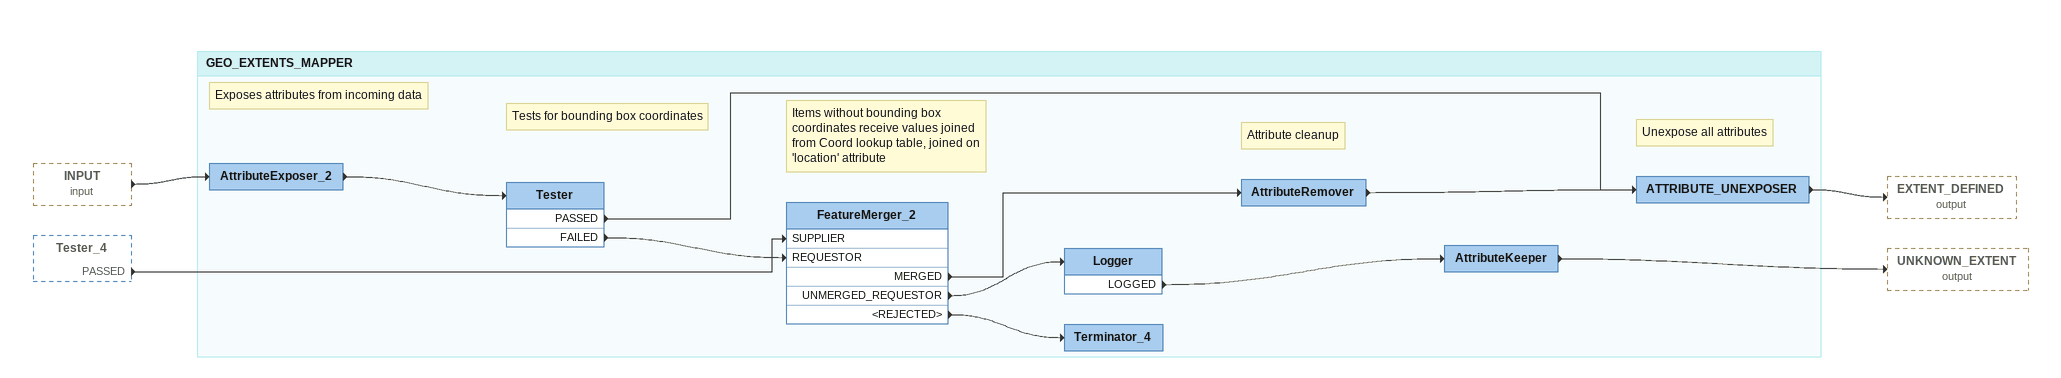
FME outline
INPUT (input) [outside]
    -> AttributeExposer_2
Tester_4 [outside]
    PASSED -> FeatureMerger_2 [SUPPLIER]

Bookmark: GEO_EXTENTS_MAPPER
Note: Exposes attributes from incoming data
AttributeExposer_2
    -> Tester
Note: Tests for bounding box coordinates
Tester
    PASSED -> ATTRIBUTE_UNEXPOSER
    FAILED -> FeatureMerger_2 [REQUESTOR]
Note: Items without bounding box coordinates receive values joined from Coord lookup table, joined on 'location' attribute
FeatureMerger_2
    MERGED -> AttributeRemover
    UNMERGED_REQUESTOR -> Logger
    <REJECTED> -> Terminator_4
Note: Attribute cleanup
AttributeRemover
    -> ATTRIBUTE_UNEXPOSER
Note: Unexpose all attributes
ATTRIBUTE_UNEXPOSER
    -> EXTENT_DEFINED (output)
Logger
    LOGGED -> AttributeKeeper
AttributeKeeper
    -> UNKNOWN_EXTENT (output)
Terminator_4
